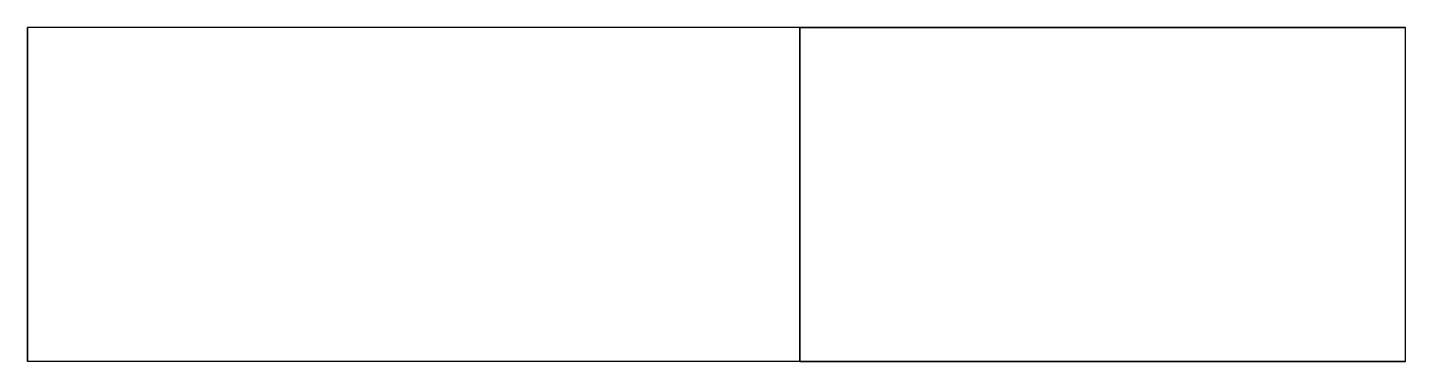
# Model space of a CAD drawing. Header units: millimetres. Extents: x 521 to 633, y 44 to 144.
# Drawn here: x 599.85 to 632.85, y 135.68 to 143.68 of the extents above; entities outside this region: 1.
import ezdxf

# ---------------------------------------------------------------- set-up
doc = ezdxf.new("R2010")
doc.units = ezdxf.units.MM

msp = doc.modelspace()

# ---------------------------------------------------------------- linework, layer by layer
at = {"extrusion": (0, -1, 0)}
for p, q in [((599.852, 135.679, 321.201), (599.852, 143.679, 321.201)), ((618.352, 143.679, 343.756), (632.852, 143.679, 303.756)), ((618.352, 135.679, 343.756), (618.352, 143.679, 343.756)), ((618.352, 135.679, 343.756), (632.852, 135.679, 303.756)), ((572.249, 43.694, 244.559), (521.249, 43.694, 244.559))]:
    msp.add_line(p, q, dxfattribs=at)
for p, q in [((632.852, 143.679, 303.756), (599.852, 143.679, 303.756)), ((599.852, 143.679, 303.756), (599.852, 143.679, 321.201)), ((632.852, 135.679, 303.756), (599.852, 135.679, 303.756)), ((599.852, 135.679, 303.756), (599.852, 135.679, 321.201))]:
    msp.add_line(p, q)
at = {"extrusion": (0, 0, -1)}
for p, q in [((599.852, 143.679, 321.201), (599.852, 135.679, 321.201)), ((618.352, 143.679, 343.756), (618.352, 135.679, 343.756))]:
    msp.add_line(p, q, dxfattribs=at)
at = {"extrusion": (1, 0, 0)}
msp.add_line((632.852, 135.679, 303.756), (632.852, 143.679, 303.756), dxfattribs=at)

doc.saveas('drawing.dxf')
